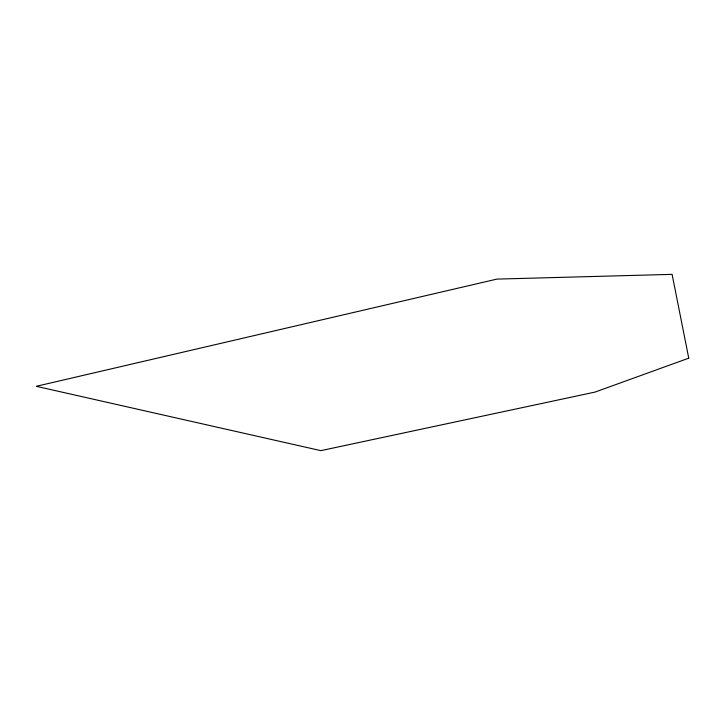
<?xml version="1.0" encoding="UTF-8"?>
<svg xmlns="http://www.w3.org/2000/svg" width="725" height="725" viewBox="0 0 725 725"><rect width="100%" height="100%" fill="white"/><g stroke="black" fill="none" stroke-linecap="round" stroke-linejoin="round"><path stroke-width="1.09" d="M688.75 358.168L595.044 392.089L320.867 450.642L36.25 386.307L496.924 279.107L672.102 274.358L688.75 358.168"/></g></svg>
